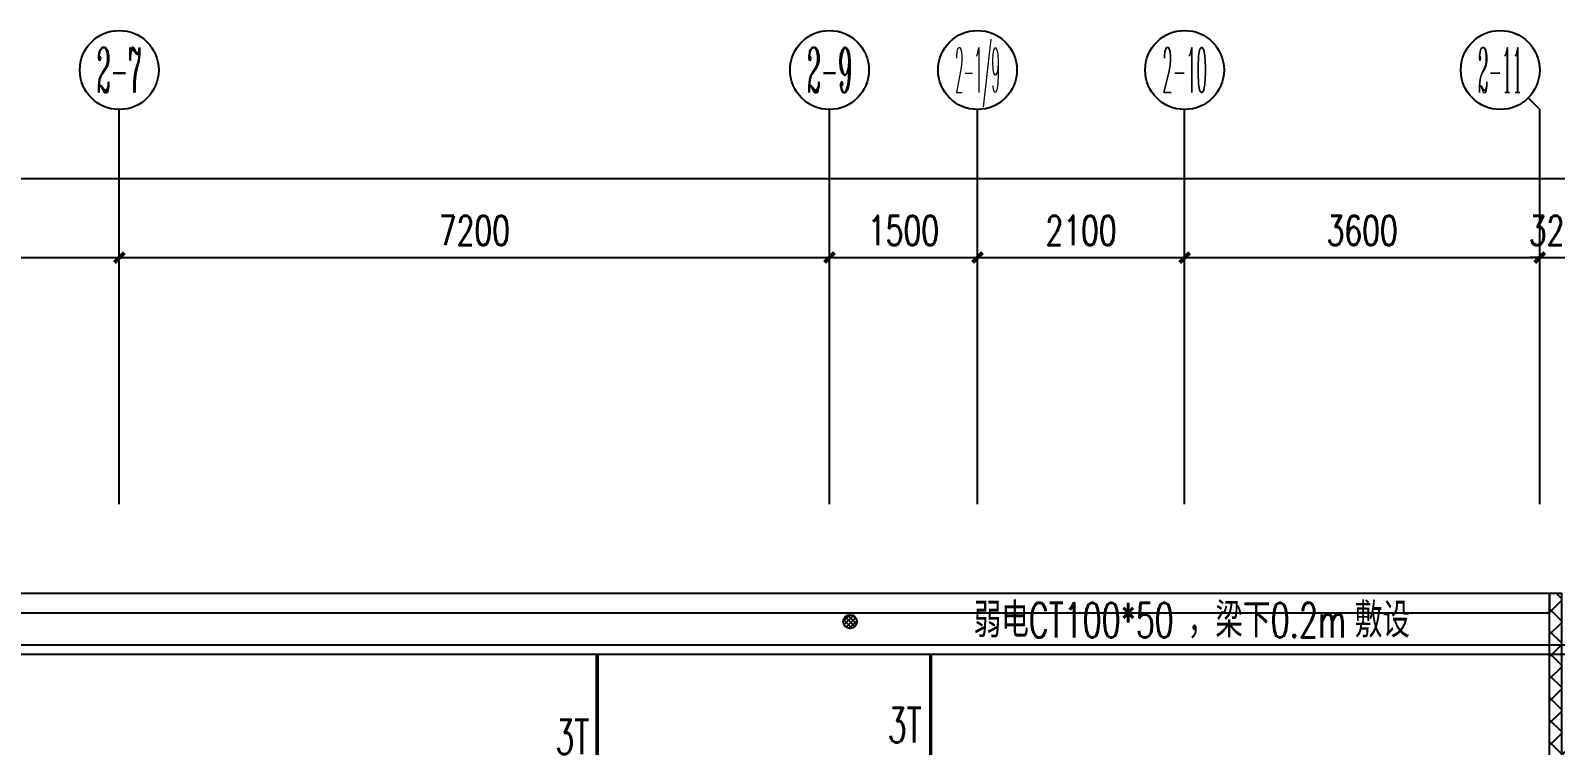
# Model space of a CAD drawing. Extents: x -9422388 to 15610651, y -1992469 to 953794.
# Drawn here: x -2848133 to -2832673, y -354656 to -347413 of the extents above; entities that cross this region are included whole.
import ezdxf
from ezdxf.enums import TextEntityAlignment as Align

# ---------------------------------------------------------------- set-up
doc = ezdxf.new("R2010")
doc.units = 0
doc.header["$LTSCALE"] = 1000
for name, color, linetype in [('AXIS_TEXT', 7, 'Continuous'), ('CABLETRAY_PDS', 5, 'Continuous'), ('EQUIP-安防', 3, 'Continuous'), ('TEL_TEXT', 7, 'Continuous'), ('WIRE-通讯', 4, 'Continuous')]:
    doc.layers.add(name, color=color, linetype=linetype)
doc.styles.add('_TCH_AXIS', font='COMPLEX', dxfattribs={"bigfont": 'GBCBIG'})
doc.styles.add('_TCH_DIM_T3', font='SIMPLEX', dxfattribs={"width": 0.705882, "bigfont": 'GBCBIG'})
doc.styles.add('_TEL_DIM', font='SIMPLEX', dxfattribs={"width": 0.8, "height": 3.5, "bigfont": 'HZTXT'})
doc.styles.add('COMPLEX', font='COMPLEX')
doc.dimstyles.new('_TCH_ARCH&&100', dxfattribs={"dimtxt": 297.5, "dimasz": 100, "dimexe": 250, "dimexo": 300, "dimgap": 126.25, "dimtad": 1, "dimdec": 0, "dimzin": 0, "dimdsep": 46, "dimtxsty": '_TCH_DIM_T3', "dimblk": 'ARCHTICK', "dimcen": 0.09, "dimclrt": 7, "dimazin": 2, "dimtfac": 1, "dimtdec": 0, "dimtix": 1, "dimtmove": 2, "dimatfit": 3, "dimfxl": 0, "dimtolj": 1, "dimtzin": 0, "dimarcsym": 0})

# ---------------------------------------------------------------- blocks, each defined once
blk = doc.blocks.new('_ArchTick')
at = {"color": 0, "linetype": 'ByBlock', "const_width": 0.4}
blk.add_lwpolyline([(-0.5, -0.5), (0.5, 0.5)], dxfattribs=at)
blk = doc.blocks.new('*D2853')
at = {"color": 0, "lineweight": -2, "transparency": 16777216}
for p, q in [((1474530, -187593), (1474530, -184343)), ((1523650, -187593), (1523650, -184343)), ((1474530, -184593), (1523650, -184593))]:
    blk.add_line(p, q, dxfattribs=at)
at = {"layer": 'Defpoints', "color": 0, "transparency": 16777216}
for p in [(1523650, -184593), (1474530, -187893), (1523650, -187893)]:
    blk.add_point(p, dxfattribs=at)
at = {"color": 0, "lineweight": -2, "transparency": 16777216, "xscale": 100, "yscale": 100, "zscale": 100, "rotation": 180}
blk.add_blockref('_ArchTick', (1474530, -184593), dxfattribs=at)
at = {"color": 0, "lineweight": -2, "transparency": 16777216, "xscale": 100, "yscale": 100, "zscale": 100}
blk.add_blockref('_ArchTick', (1523650, -184593), dxfattribs=at)
at = {"color": 7, "transparency": 16777216, "insert": (1499090, -184318), "char_height": 297.5, "attachment_point": 5, "style": '_TCH_DIM_T3'}
blk.add_mtext('\\A1;49120', dxfattribs=at)
blk = doc.blocks.new('*D2858')
at = {"color": 0, "lineweight": -2, "transparency": 16777216}
for p, q in [((1499730, -187593), (1499730, -185143)), ((1503330, -187593), (1503330, -185143)), ((1499730, -185393), (1503330, -185393))]:
    blk.add_line(p, q, dxfattribs=at)
at = {"layer": 'Defpoints', "color": 0, "transparency": 16777216}
for p in [(1503330, -185393), (1499730, -187893), (1503330, -187893)]:
    blk.add_point(p, dxfattribs=at)
at = {"color": 0, "lineweight": -2, "transparency": 16777216, "xscale": 100, "yscale": 100, "zscale": 100, "rotation": 180}
blk.add_blockref('_ArchTick', (1499730, -185393), dxfattribs=at)
at = {"color": 0, "lineweight": -2, "transparency": 16777216, "xscale": 100, "yscale": 100, "zscale": 100}
blk.add_blockref('_ArchTick', (1503330, -185393), dxfattribs=at)
at = {"color": 7, "transparency": 16777216, "insert": (1501530, -185118), "char_height": 297.5, "attachment_point": 5, "style": '_TCH_DIM_T3'}
blk.add_mtext('\\A1;3600', dxfattribs=at)
blk = doc.blocks.new('*D2859')
at = {"color": 0, "lineweight": -2, "transparency": 16777216}
for p, q in [((1503330, -187593), (1503330, -185143)), ((1510530, -187593), (1510530, -185143)), ((1503330, -185393), (1510530, -185393))]:
    blk.add_line(p, q, dxfattribs=at)
at = {"layer": 'Defpoints', "color": 0, "transparency": 16777216}
for p in [(1510530, -185393), (1503330, -187893), (1510530, -187893)]:
    blk.add_point(p, dxfattribs=at)
at = {"color": 0, "lineweight": -2, "transparency": 16777216, "xscale": 100, "yscale": 100, "zscale": 100, "rotation": 180}
blk.add_blockref('_ArchTick', (1503330, -185393), dxfattribs=at)
at = {"color": 0, "lineweight": -2, "transparency": 16777216, "xscale": 100, "yscale": 100, "zscale": 100}
blk.add_blockref('_ArchTick', (1510530, -185393), dxfattribs=at)
at = {"color": 7, "transparency": 16777216, "insert": (1506930, -185118), "char_height": 297.5, "attachment_point": 5, "style": '_TCH_DIM_T3'}
blk.add_mtext('\\A1;7200', dxfattribs=at)
blk = doc.blocks.new('*D2860')
at = {"color": 0, "lineweight": -2, "transparency": 16777216}
for p, q in [((1510530, -187593), (1510530, -185143)), ((1512030, -187593), (1512030, -185143)), ((1510530, -185393), (1512030, -185393))]:
    blk.add_line(p, q, dxfattribs=at)
at = {"layer": 'Defpoints', "color": 0, "transparency": 16777216}
for p in [(1512030, -185393), (1510530, -187893), (1512030, -187893)]:
    blk.add_point(p, dxfattribs=at)
at = {"color": 0, "lineweight": -2, "transparency": 16777216, "xscale": 100, "yscale": 100, "zscale": 100, "rotation": 180}
blk.add_blockref('_ArchTick', (1510530, -185393), dxfattribs=at)
at = {"color": 0, "lineweight": -2, "transparency": 16777216, "xscale": 100, "yscale": 100, "zscale": 100}
blk.add_blockref('_ArchTick', (1512030, -185393), dxfattribs=at)
at = {"color": 7, "transparency": 16777216, "insert": (1511280, -185118), "char_height": 297.5, "attachment_point": 5, "style": '_TCH_DIM_T3'}
blk.add_mtext('\\A1;1500', dxfattribs=at)
blk = doc.blocks.new('*D2861')
at = {"color": 0, "lineweight": -2, "transparency": 16777216}
for p, q in [((1512030, -187593), (1512030, -185143)), ((1514130, -187593), (1514130, -185143)), ((1512030, -185393), (1514130, -185393))]:
    blk.add_line(p, q, dxfattribs=at)
at = {"layer": 'Defpoints', "color": 0, "transparency": 16777216}
for p in [(1514130, -185393), (1512030, -187893), (1514130, -187893)]:
    blk.add_point(p, dxfattribs=at)
at = {"color": 0, "lineweight": -2, "transparency": 16777216, "xscale": 100, "yscale": 100, "zscale": 100, "rotation": 180}
blk.add_blockref('_ArchTick', (1512030, -185393), dxfattribs=at)
at = {"color": 0, "lineweight": -2, "transparency": 16777216, "xscale": 100, "yscale": 100, "zscale": 100}
blk.add_blockref('_ArchTick', (1514130, -185393), dxfattribs=at)
at = {"color": 7, "transparency": 16777216, "insert": (1513080, -185118), "char_height": 297.5, "attachment_point": 5, "style": '_TCH_DIM_T3'}
blk.add_mtext('\\A1;2100', dxfattribs=at)
blk = doc.blocks.new('*D2862')
at = {"color": 0, "lineweight": -2, "transparency": 16777216}
for p, q in [((1514130, -187593), (1514130, -185143)), ((1517730, -187593), (1517730, -185143)), ((1514130, -185393), (1517730, -185393))]:
    blk.add_line(p, q, dxfattribs=at)
at = {"layer": 'Defpoints', "color": 0, "transparency": 16777216}
for p in [(1517730, -185393), (1514130, -187893), (1517730, -187893)]:
    blk.add_point(p, dxfattribs=at)
at = {"color": 0, "lineweight": -2, "transparency": 16777216, "xscale": 100, "yscale": 100, "zscale": 100, "rotation": 180}
blk.add_blockref('_ArchTick', (1514130, -185393), dxfattribs=at)
at = {"color": 0, "lineweight": -2, "transparency": 16777216, "xscale": 100, "yscale": 100, "zscale": 100}
blk.add_blockref('_ArchTick', (1517730, -185393), dxfattribs=at)
at = {"color": 7, "transparency": 16777216, "insert": (1515930, -185118), "char_height": 297.5, "attachment_point": 5, "style": '_TCH_DIM_T3'}
blk.add_mtext('\\A1;3600', dxfattribs=at)
blk = doc.blocks.new('*D2863')
at = {"color": 0, "lineweight": -2, "transparency": 16777216}
for p, q in [((1517730, -187593), (1517730, -185143)), ((1518050, -187593), (1518050, -185143)), ((1517730, -185393), (1517630, -185393)), ((1517730, -185393), (1518050, -185393)), ((1518050, -185393), (1518150, -185393))]:
    blk.add_line(p, q, dxfattribs=at)
at = {"layer": 'Defpoints', "color": 0, "transparency": 16777216}
for p in [(1518050, -185393), (1517730, -187893), (1518050, -187893)]:
    blk.add_point(p, dxfattribs=at)
at = {"color": 0, "lineweight": -2, "transparency": 16777216, "xscale": 100, "yscale": 100, "zscale": 100}
blk.add_blockref('_ArchTick', (1517730, -185393), dxfattribs=at)
at = {"color": 0, "lineweight": -2, "transparency": 16777216, "xscale": 100, "yscale": 100, "zscale": 100, "rotation": 180}
blk.add_blockref('_ArchTick', (1518050, -185393), dxfattribs=at)
at = {"color": 7, "transparency": 16777216, "insert": (1517890, -185118), "char_height": 297.5, "attachment_point": 5, "style": '_TCH_DIM_T3'}
blk.add_mtext('\\A1;320', dxfattribs=at)
blk = doc.blocks.new('_AXISO')
at = {"color": 0}
blk.add_circle((0, 0), 0.5, dxfattribs=at)
at = {"layer": 'AXIS_TEXT', "color": 0, "style": 'COMPLEX', "width": 1.041667}
blk.add_attdef('A', text='', height=0.56, dxfattribs=at).set_placement((-0.25, -0.28), (0.25, -0.28), align=Align.FIT)
blk = doc.blocks.new('$equip$00002353')
for p, q in [((0.75, 0), (-0.75, 0)), ((-0.517, -0.393), (-0.517, -0.273)), ((-0.517, -0.273), (-0.341, -0.273)), ((-0.427, -0.123), (0.383, -0.123)), ((-0.427, -0.123), (-0.187, -0.543)), ((0.383, -0.123), (0.383, -0.543)), ((-0.517, -0.393), (-0.273, -0.393)), ((0.383, -0.543), (-0.187, -0.543))]:
    blk.add_line(p, q)
at = {"const_width": 0.04}
for points in [[(-0.75, 0), (-0.779, 0)], [(0.75, 0), (0.779, 0)]]:
    blk.add_lwpolyline(points, dxfattribs=at)
blk.add_lwpolyline([(0.75, 0, -1), (-0.75, 0), (0.75, 0), (0.75, 0, -1), (-0.75, 0, -1.517539)], format="xyb", dxfattribs=at)
for centre, radius in [((0.052, -0.26), 0.03), ((-0.038, -0.38), 0.024), ((0.142, -0.38), 0.024)]:
    blk.add_circle(centre, radius)
blk.add_arc((0, 0), 0.75, 180, 0)
for p in [(-0.75, 0), (0, 0), (0.75, 0), (0, -0.75)]:
    blk.add_point(p)
for points in [[(0.026, -0.245), (0.078, -0.245), (0.022, -0.26), (0.082, -0.26)], [(0.026, -0.275), (0.078, -0.275), (0.022, -0.26), (0.082, -0.26)], [(0.037, -0.234), (0.067, -0.234), (0.026, -0.245), (0.078, -0.245)], [(0.037, -0.286), (0.067, -0.286), (0.026, -0.275), (0.078, -0.275)], [(0.052, -0.23), (0.052, -0.23), (0.037, -0.234), (0.067, -0.234)], [(0.052, -0.29), (0.052, -0.29), (0.037, -0.286), (0.067, -0.286)], [(-0.059, -0.368), (-0.017, -0.368), (-0.062, -0.38), (-0.014, -0.38)], [(-0.059, -0.392), (-0.017, -0.392), (-0.062, -0.38), (-0.014, -0.38)], [(-0.05, -0.359), (-0.026, -0.359), (-0.059, -0.368), (-0.017, -0.368)], [(-0.05, -0.401), (-0.026, -0.401), (-0.059, -0.392), (-0.017, -0.392)], [(-0.038, -0.356), (-0.038, -0.356), (-0.05, -0.359), (-0.026, -0.359)], [(-0.038, -0.404), (-0.038, -0.404), (-0.05, -0.401), (-0.026, -0.401)], [(0.121, -0.368), (0.163, -0.368), (0.118, -0.38), (0.166, -0.38)], [(0.121, -0.392), (0.163, -0.392), (0.118, -0.38), (0.166, -0.38)], [(0.13, -0.359), (0.154, -0.359), (0.121, -0.368), (0.163, -0.368)], [(0.13, -0.401), (0.154, -0.401), (0.121, -0.392), (0.163, -0.392)], [(0.142, -0.356), (0.142, -0.356), (0.13, -0.359), (0.154, -0.359)], [(0.142, -0.404), (0.142, -0.404), (0.13, -0.401), (0.154, -0.401)]]:
    blk.add_solid(points)
at = {"color": 7, "style": '_TEL_DIM', "flags": 1}
blk.add_attdef('A', text='', height=0.00002, dxfattribs=at).set_placement((0, 0), align=Align.MIDDLE_CENTER)
blk = doc.blocks.new('34214')
h = blk.add_hatch()
h.set_pattern_fill('ANSI37', color=8, scale=100)
h.set_pattern_definition([(45, (896336.12, 205282.17), (-112.2532, 112.2532), []), (135, (896336.12, 205282.17), (-112.2532, -112.2532), [])])
h.paths.add_polyline_path([(1517829.8, -188792.5), (1517949.8, -188792.5), (1517949.8, -199192.6), (1517829.8, -199192.6)])
h = blk.add_hatch()
h.set_pattern_fill('ANSI37', color=8, scale=20)
h.set_pattern_definition([(45, (456430.523, 194924.172), (-22.4506403, 22.4506403), []), (135, (456430.523, 194924.172), (-22.4506403, -22.4506403), [])])
edge = h.paths.add_edge_path()
edge.add_arc((1510738, -189080.4), 70, 0, 360)
at = {"color": 8}
for p, q in [((1517612.7, -183775.4), (1517729.8, -183892.6)), ((1503329.8, -187892.6), (1503329.8, -183892.6)), ((1510529.8, -187892.6), (1510529.8, -183892.6)), ((1512029.8, -187892.6), (1512029.8, -183892.6)), ((1514129.8, -187892.6), (1514129.8, -183892.6)), ((1517729.8, -187892.6), (1517729.8, -183892.6)), ((1481829.8, -188792.6), (1517829.8, -188792.5)), ((1517829.8, -188792.5), (1517829.8, -188992.5)), ((1481829.8, -188992.6), (1517829.8, -188992.5))]:
    blk.add_line(p, q, dxfattribs=at)
blk.add_lwpolyline([(1517829.8, -188792.5), (1517949.8, -188792.5), (1517949.8, -199192.6), (1517829.8, -199192.6)], close=True, dxfattribs=at)
blk.add_circle((1510738, -189080.4), 70, dxfattribs=at)
ref = blk.add_blockref('_AXISO', (1503329.8, -183492.6), dxfattribs=dict(at, xscale=800, yscale=800, zscale=800))
ref.add_attrib('A', '2-7', dxfattribs={"layer": 'AXIS_TEXT', "color": 8, "height": 452.55, "style": '_TCH_AXIS', "width": 0.35}).set_placement((1503103.5, -183718.8), (1503556.1, -183718.8), align=Align.FIT)
ref = blk.add_blockref('_AXISO', (1510529.8, -183492.6), dxfattribs=dict(at, xscale=800, yscale=800, zscale=800))
ref.add_attrib('A', '2-9', dxfattribs={"layer": 'AXIS_TEXT', "color": 8, "height": 452.55, "style": '_TCH_AXIS', "width": 0.35}).set_placement((1510303.5, -183718.8), (1510756.1, -183718.8), align=Align.FIT)
ref = blk.add_blockref('_AXISO', (1512029.8, -183492.6), dxfattribs=dict(at, xscale=800, yscale=800, zscale=800))
ref.add_attrib('A', '2-1/9', dxfattribs={"layer": 'AXIS_TEXT', "color": 8, "height": 452.55, "style": '_TCH_AXIS', "width": 0.216495}).set_placement((1511803.5, -183718.8), (1512256.1, -183718.8), align=Align.FIT)
ref = blk.add_blockref('_AXISO', (1514129.8, -183492.6), dxfattribs=dict(at, xscale=800, yscale=800, zscale=800))
ref.add_attrib('A', '2-10', dxfattribs={"layer": 'AXIS_TEXT', "color": 8, "height": 452.55, "style": '_TCH_AXIS', "width": 0.28}).set_placement((1513903.5, -183718.8), (1514356.1, -183718.8), align=Align.FIT)
ref = blk.add_blockref('_AXISO', (1517329.8, -183492.6), dxfattribs=dict(at, xscale=800, yscale=800, zscale=800))
ref.add_attrib('A', '2-11', dxfattribs={"layer": 'AXIS_TEXT', "color": 8, "height": 452.55, "style": '_TCH_AXIS', "width": 0.3}).set_placement((1517103.5, -183718.8), (1517556.1, -183718.8), align=Align.FIT)
for p1, p2, distance, picture, middle in [((1474529.8, -187892.6), (1523649.8, -187892.6), 3300, '*D2853', (1499089.8, -184317.6)), ((1499729.8, -187892.6), (1503329.8, -187892.6), 2500, '*D2858', (1501529.8, -185117.6)), ((1503329.8, -187892.6), (1510529.8, -187892.6), 2500, '*D2859', (1506929.8, -185117.6)), ((1510529.8, -187892.6), (1512029.8, -187892.6), 2500, '*D2860', (1511279.8, -185117.6)), ((1512029.8, -187892.6), (1514129.8, -187892.6), 2500, '*D2861', (1513079.8, -185117.6)), ((1514129.8, -187892.6), (1517729.8, -187892.6), 2500, '*D2862', (1515929.8, -185117.6)), ((1517729.8, -187892.6), (1518049.8, -187892.6), 2500, '*D2863', (1517889.8, -185117.6))]:
    dim = blk.add_aligned_dim(p1=p1, p2=p2, distance=distance, dimstyle='_TCH_ARCH&&100', dxfattribs=at)
    dim.commit()
    dim.dimension.update_dxf_attribs({"geometry": picture, "text_midpoint": middle})

msp = doc.modelspace()

# ---------------------------------------------------------------- linework, layer by layer
at = {"layer": 'CABLETRAY_PDS'}
for p, q in [((-2868166.30858, -353634.7173), (-2826326.68287, -353634.7173)), ((-2826326.68287, -353734.7173), (-2868166.30858, -353734.7173))]:
    msp.add_line(p, q, dxfattribs=at)
at = {"layer": 'WIRE-通讯', "linetype": 'Continuous', "const_width": 35}
for points in [[(-2842387.82171, -355312.65654), (-2842387.82171, -353734.7173)], [(-2839007.32221, -358712.65654), (-2839007.32221, -353734.7173)]]:
    msp.add_lwpolyline(points, dxfattribs=at)

# ---------------------------------------------------------------- block references
msp.add_blockref('34214', (-4350562.63649, -164320.0857))
at = {"layer": 'EQUIP-安防', "xscale": 500, "yscale": 500, "zscale": 500, "rotation": 196.2928815955619}
msp.add_blockref('$equip$00002353', (-2832320.94889, -354994.39104), dxfattribs=at)

# ---------------------------------------------------------------- texts
at = {"layer": 'TEL_TEXT', "style": '_TEL_DIM'}
for s, width, p in [('弱电', 0.8, (-2838571.91704, -353561.37796)), ('CT100*50', 0.64, (-2838011.91704, -353561.37796)), ('，梁下', 0.8, (-2836401.25037, -353561.37796)), ('0.2m', 0.64, (-2835561.25037, -353561.37796)), ('敷设', 0.8, (-2834707.91704, -353561.37796)), ('3T', 0.64, (-2839442.15288, -354625.28059)), ('3T', 0.64, (-2842811.53998, -354744.72778))]:
    msp.add_text(s, height=350, dxfattribs=dict(at, width=width)).set_placement(p)

doc.saveas('drawing.dxf')
